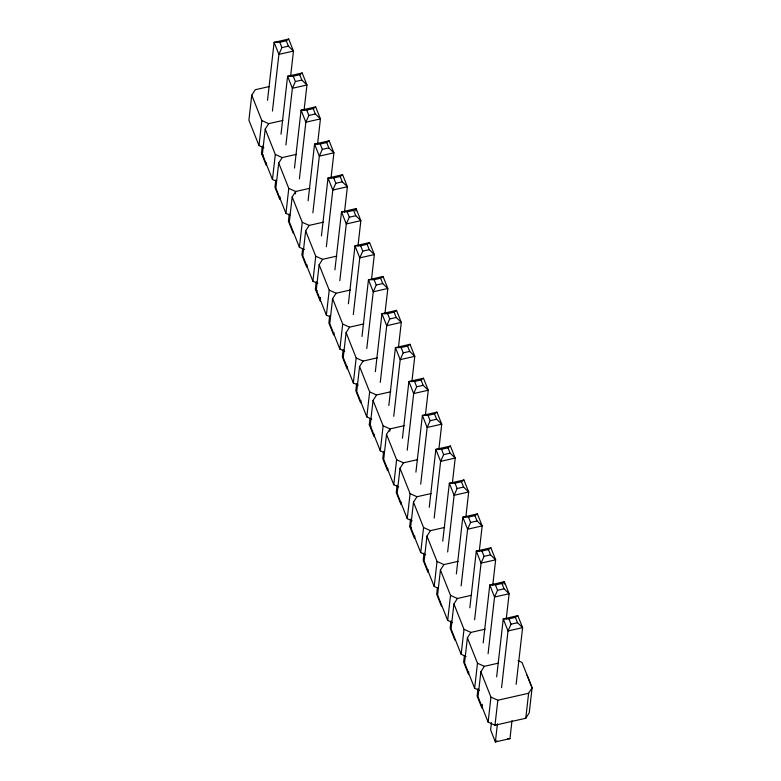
<?xml version="1.0" encoding="UTF-8"?>
<svg xmlns="http://www.w3.org/2000/svg" width="781" height="781" viewBox="0 0 781 781"><rect width="100%" height="100%" fill="white"/><g stroke="black" fill="none" stroke-linecap="round" stroke-linejoin="round"><path stroke-width="1.17" d="M269.435 86.515L255.231 89.737L251.746 95.184L248.905 120.186L258.98 145.559L263.9 147.765M258.98 145.559L261.83 120.557L251.746 95.184M266.526 162.956L266.253 165.367L261.479 153.349L262.299 146.115M267.522 100.261L274.121 42.35L288.697 39.05L293.471 51.068L290.591 76.401M282.917 120.44L268.713 123.652L265.228 129.099L262.377 154.101L272.462 179.474L276.396 181.241M272.432 111.078L278.895 54.367L281.902 47.612L279.783 42.272L274.121 42.35L278.895 54.367L293.471 51.068L288.384 46.147L286.256 40.807L288.697 39.05M272.462 179.474L275.312 154.472L265.228 129.099M275.781 180.03L274.951 187.264L279.725 199.282L280.008 196.871M281.004 134.186L287.603 76.274L302.179 72.965L306.953 84.983L304.063 110.316M296.389 154.355L282.195 157.567L278.71 163.024L275.859 188.016L285.944 213.389L289.868 215.156M285.914 144.993L292.377 88.292L295.384 81.536L293.256 76.187L287.603 76.274L292.377 88.292L306.953 84.983L301.856 80.062L299.738 74.722L302.179 72.965M285.944 213.389L288.785 188.387L278.71 163.024M289.253 213.945L288.433 221.179L293.207 233.197M294.476 168.1L301.075 110.189L315.651 106.88L320.435 118.897L317.545 144.241M309.872 188.27L295.667 191.491L292.182 196.939L289.341 221.931L299.416 247.304L304.336 249.52M295.394 193.873L295.667 191.491L288.785 188.387M299.396 178.908L305.849 122.207L308.856 115.451L306.738 110.111L301.075 110.189L305.849 122.207L320.435 118.897L315.339 113.977L313.22 108.637L315.651 106.88M299.416 247.304L302.267 222.302L292.182 196.939M302.598 249.071L301.905 255.104L306.689 267.122L306.962 264.7M308.095 200.805L314.558 144.104L329.133 140.805L333.907 152.822L331.017 178.156M323.354 222.185L309.149 225.406L305.664 230.854L302.813 255.856L312.898 281.219L317.808 283.435M312.869 212.822L319.331 156.122L322.338 149.366L320.22 144.026L314.558 144.104L319.331 156.122L333.907 152.822L328.821 147.902L326.692 142.552L329.133 140.805M312.898 281.219L315.749 256.227L305.664 230.854M320.571 297.415L320.161 301.036L315.387 289.019L316.217 281.775M321.44 235.93L328.03 178.019L342.615 174.719L347.389 186.737L344.499 212.071M336.826 256.1L322.621 259.321L319.136 264.769L316.295 289.771L326.37 315.143L330.304 316.91M326.351 246.747L332.813 190.037L335.82 183.281L333.692 177.941L328.03 178.019L332.813 190.037L347.389 186.737L342.293 181.817L340.174 176.477L342.615 174.719M326.37 315.143L329.221 290.141L319.136 264.769M329.689 315.69L328.869 322.934L333.643 334.951L333.917 332.54M334.912 269.845L341.512 211.934L356.087 208.634L360.861 220.652L357.981 245.986M350.308 290.015L336.103 293.236L332.618 298.684L329.767 323.685L339.852 349.058L344.772 351.265M339.823 280.662L346.286 223.952L349.292 217.196L347.174 211.856L341.512 211.934L346.286 223.952L360.861 220.652L355.775 215.732L353.647 210.392L356.087 208.634L355.814 211.046M339.852 349.058L342.703 324.056L332.618 298.684M343.171 349.615L342.342 356.849L347.115 368.866L347.399 366.455M348.394 303.76L354.994 245.859L369.569 242.549L374.343 254.567L371.59 278.7M363.78 323.939L349.585 327.151L346.1 332.599L343.25 357.6L353.334 382.973L358.245 385.189M353.305 314.577L359.768 257.876L362.774 251.111L360.646 245.771L354.994 245.859L359.768 257.876L374.343 254.567L369.247 249.647L367.129 244.307L369.569 242.549M353.334 382.973L356.175 357.971L346.1 332.599M356.644 383.53L355.824 390.764L360.597 402.781L360.871 400.37M362.003 336.474L368.466 279.774L383.041 276.464L387.825 288.482L384.935 313.816M377.262 357.854L363.058 361.076L359.572 366.523L356.732 391.515L366.806 416.888L371.727 419.104M366.787 348.492L373.24 291.791L376.247 285.036L374.128 279.696L368.466 279.774L373.24 291.791L387.825 288.482L382.729 283.562L380.611 278.221L383.041 276.464M366.806 416.888L369.657 391.886L359.572 366.523M374.353 434.285L374.079 436.696L369.296 424.679L369.989 418.655M375.349 371.6L381.948 313.689L396.523 310.379L401.297 322.397L398.408 347.74M390.744 391.769L376.54 394.991L373.054 400.438L370.204 425.43L380.288 450.803L384.223 452.58M380.259 382.407L386.722 325.706L389.729 318.951L387.61 313.611L381.948 313.689L386.722 325.706L401.297 322.397L396.211 317.476L394.083 312.136L396.523 310.379M380.288 450.803L383.139 425.811L373.054 400.438M383.608 451.359L382.778 458.603L387.552 470.621L387.825 468.2M388.831 405.515L395.42 347.604L410.005 344.304L414.779 356.321L411.89 381.655M404.216 425.684L390.012 428.906L386.527 434.353L383.686 459.355L393.761 484.718L398.681 486.934M389.748 431.288L390.012 428.906L383.139 425.811M393.741 416.322L400.204 359.621L403.211 352.866L401.083 347.525L395.42 347.604L400.204 359.621L414.779 356.321L409.683 351.401L407.565 346.051L410.005 344.304M393.761 484.718L396.611 459.726L386.527 434.353M397.08 485.274L396.26 492.518L401.034 504.536L401.307 502.124M402.44 438.229L408.902 381.519L423.478 378.219L428.252 390.236L425.372 415.57M417.698 459.599L403.494 462.821L400.009 468.268L397.158 493.27L407.243 518.643L412.163 520.849M407.213 450.246L413.676 393.536L416.683 386.78L414.565 381.44L408.902 381.519L413.676 393.536L428.252 390.236L423.165 385.316L421.037 379.976L423.478 378.219M407.243 518.643L410.093 493.641L400.009 468.268M414.789 536.039L414.506 538.451L409.732 526.433L410.562 519.189M415.922 472.144L422.384 415.433L436.96 412.134L441.734 424.151L438.844 449.485M431.171 493.514L416.976 496.736L413.491 502.183L410.64 527.185L420.725 552.558L425.635 554.764M420.695 484.161L427.158 427.451L430.165 420.695L428.037 415.355L422.384 415.433L427.158 427.451L441.734 424.151L436.638 419.231L434.519 413.891L436.96 412.134M420.725 552.558L423.566 527.556L413.491 502.183M424.034 553.114L423.214 560.348L427.988 572.366L428.261 569.954M429.257 507.269L435.857 449.358L450.432 446.049L455.216 458.066L452.326 483.4M444.653 527.439L430.448 530.65L426.963 536.098L424.122 561.1L434.197 586.472L438.131 588.239M434.177 518.076L440.63 461.376L443.637 454.62L441.519 449.27L435.857 449.358L440.63 461.376L455.216 458.066L450.12 453.146L448.001 447.806L450.432 446.049M434.197 586.472L437.048 561.471L426.963 536.098M437.38 588.23L436.686 594.263L441.47 606.281M442.739 541.184L449.339 483.273L463.914 479.964L468.688 491.981L465.945 516.114M458.135 561.354L443.93 564.575L440.445 570.023L437.594 595.015L447.679 620.387L452.589 622.603M447.65 551.991L454.112 495.291L457.119 488.535L455.001 483.195L449.339 483.273L454.112 495.291L468.688 491.981L463.602 487.061L461.473 481.721L463.914 479.964M447.679 620.387L450.53 595.386L440.445 570.023M450.998 620.944L450.168 628.178L454.942 640.195M456.358 573.889L462.811 517.188L477.396 513.878L482.17 525.896L479.28 551.24M471.607 595.268L457.402 598.49L453.917 603.938L451.076 628.93L461.151 654.302L466.072 656.518M461.132 585.906L467.594 529.206L470.601 522.45L468.473 517.11L462.811 517.188L467.594 529.206L482.17 525.896L477.074 520.976L474.955 515.636L477.396 513.878M461.151 654.302L464.002 629.31L453.917 603.938M464.334 656.069L463.65 662.103L468.424 674.12L468.698 671.699M469.83 607.803L476.293 551.103L490.868 547.803L495.642 559.821L492.762 585.154M485.089 629.183L470.884 632.405L467.399 637.852L464.549 662.854L474.633 688.217L479.554 690.433M474.604 619.821L481.067 563.121L484.074 556.365L481.955 551.025L476.293 551.103L481.067 563.121L495.642 559.821L490.556 554.9L488.428 549.551L490.868 547.803M474.633 688.217L477.484 663.225L467.399 637.852M477.952 688.774L477.123 696.017L481.897 708.035L482.316 704.413M483.175 642.929L489.775 585.018L504.35 581.718L509.124 593.736L506.234 619.069M498.561 663.098L484.366 666.32L480.881 671.767L478.031 696.769L488.115 722.142L494.988 725.237L525.769 718.256L529.254 712.809L532.095 687.817L522.011 662.444L518.086 660.677M488.086 653.746L494.549 597.035L497.556 590.28L495.427 584.94L489.775 585.018L494.549 597.035L509.124 593.736L504.028 588.815L501.91 583.475L504.35 581.718L504.077 584.129M488.115 722.142L490.956 697.14L480.881 671.767M491.425 722.689L490.605 729.932L495.379 741.95L509.954 738.65L512.014 720.551M496.648 676.844L503.247 618.933L517.823 615.633L522.606 627.651L516.143 684.351M494.988 725.237L497.839 700.235L528.61 693.264L532.095 687.817L527.058 675.126M497.438 723.85L495.379 741.95L496.999 740.778M501.568 687.661L508.021 630.95L511.028 624.195L508.909 618.855L503.247 618.933L508.021 630.95L522.606 627.651L517.51 622.73L515.392 617.39L517.823 615.633M525.769 718.256L528.61 693.264M279.783 42.272L286.256 40.807M281.902 47.612L288.384 46.147M293.256 76.187L299.738 74.722M295.384 81.536L301.856 80.062M306.738 110.111L313.22 108.637M308.856 115.451L315.339 113.977M320.22 144.026L326.692 142.552M322.338 149.366L328.821 147.902M333.692 177.941L340.174 176.477M335.82 183.281L342.293 181.817M347.174 211.856L353.647 210.392M349.292 217.196L355.775 215.732M360.646 245.771L367.129 244.307M362.774 251.111L369.247 249.647M374.128 279.696L380.611 278.221M376.247 285.036L382.729 283.562M387.61 313.611L394.083 312.136M389.729 318.951L396.211 317.476M401.083 347.525L407.565 346.051M403.211 352.866L409.683 351.401M414.565 381.44L421.037 379.976M416.683 386.78L423.165 385.316M428.037 415.355L434.519 413.891M430.165 420.695L436.638 419.231M441.519 449.27L448.001 447.806M443.637 454.62L450.12 453.146M455.001 483.195L461.473 481.721M457.119 488.535L463.602 487.061M468.473 517.11L474.955 515.636M470.601 522.45L477.074 520.976M481.955 551.025L488.428 549.551M484.074 556.365L490.556 554.9M495.427 584.94L501.91 583.475M497.556 590.28L504.028 588.815M508.909 618.855L515.392 617.39M511.028 624.195L517.51 622.73M507.689 738.68L509.954 738.65M261.83 120.557L268.713 123.652M275.312 154.472L282.195 157.567M302.267 222.302L309.149 225.406M315.749 256.227L322.621 259.321M329.221 290.141L336.103 293.236M342.703 324.056L349.585 327.151M356.175 357.971L363.058 361.076M369.657 391.886L376.54 394.991M396.611 459.726L403.494 462.821M410.093 493.641L416.976 496.736M423.566 527.556L430.448 530.65M437.048 561.471L443.93 564.575M450.53 595.386L457.402 598.49M464.002 629.31L470.884 632.405M477.484 663.225L484.366 666.32M490.956 697.14L497.839 700.235M261.479 153.349L263.168 154.989M315.387 289.019L317.086 290.659M369.296 424.679L370.995 426.319M409.732 526.433L411.431 528.073"/></g></svg>
